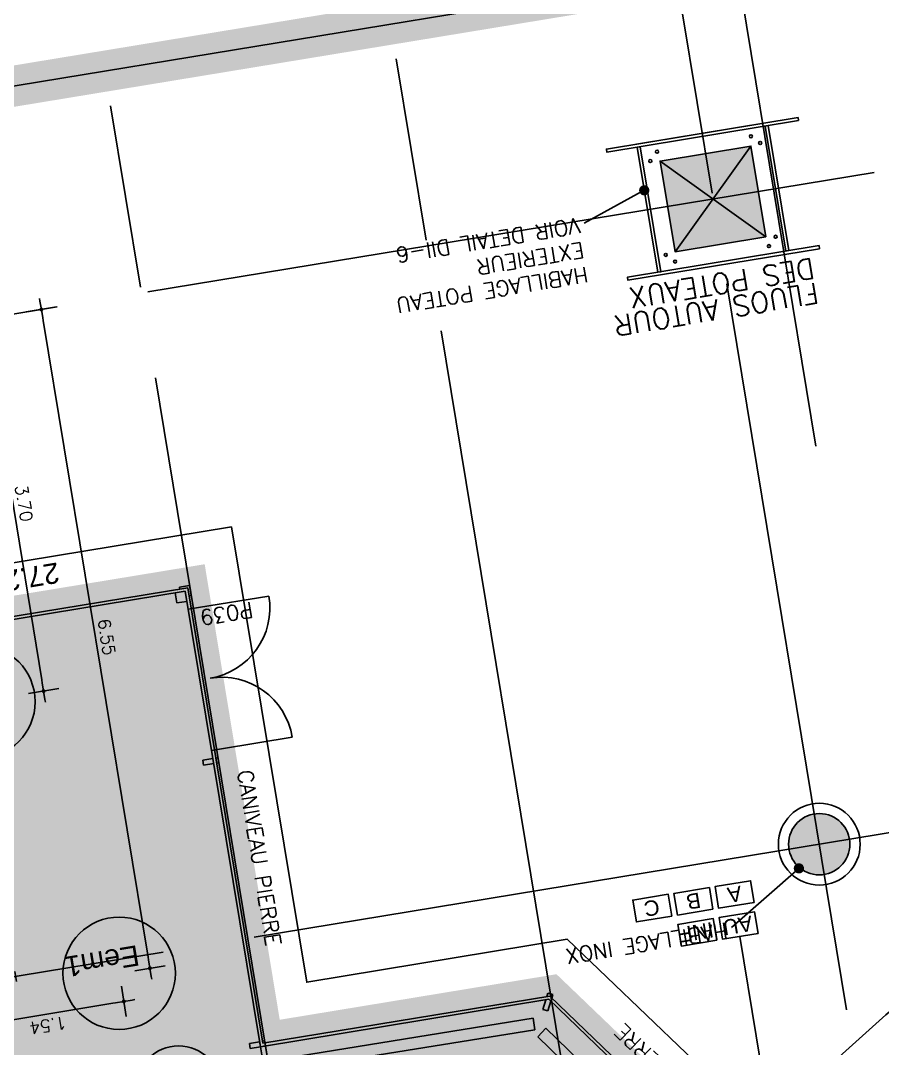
# Model space of a CAD drawing. Header units: millimetres. Extents: x 33240 to 33395, y 51607 to 51720.
# Drawn here: x 33281.03 to 33289.46, y 51687.07 to 51697.13 of the extents above; entities that cross this region are included whole.
import ezdxf

# ---------------------------------------------------------------- set-up
doc = ezdxf.new("R2010")
doc.units = ezdxf.units.MM
doc.header["$LTSCALE"] = 0.3
doc.header["$MEASUREMENT"] = 0
doc.header["$PDMODE"] = 34
doc.header["$PDSIZE"] = 0.3
for name, pattern in [('ACAD_ISO04W100', [30, 24, -3, 0, -3]), ('ACAD_ISO08W100', [36, 24, -3, 6, -3]), ('ACAD_ISO10W100', [18, 12, -3, 0, -3]), ('ACAD_ISO13W100', [36, 12, -3, 12, -3, 0, -3, 0, -3])]:
    doc.linetypes.add(name, pattern=pattern)
doc.layers.get('0').update_dxf_attribs({"linetype": 'CONTINUOUS'})
doc.layers.get('DEFPOINTS').update_dxf_attribs({"linetype": 'CONTINUOUS'})
for name, color, linetype in [('00-TRAMES-BAT', 7, 'ACAD_ISO08W100'), ('02-MURS-PORTEUR', 1, 'CONTINUOUS'), ('02-MURS-POTEAU', 6, 'CONTINUOUS'), ('04-CLOISONS', 2, 'CONTINUOUS'), ('05-MEN-EXT', 142, 'CONTINUOUS'), ('05-MEN-EXT-NUM', 3, 'CONTINUOUS'), ('07-REVT-SOL', 8, 'CONTINUOUS'), ('08-EQUI-MEUBLE-PROJ-01', 11, 'CONTINUOUS'), ('09-COT-EXT', 4, 'CONTINUOUS'), ('09-COT-MEUBLE-01', 4, 'CONTINUOUS'), ('10-ANN-ALTITUDE', 152, 'CONTINUOUS'), ('10-ANN-REPCOUPE', 1, 'CONTINUOUS'), ('10-ANN-TEXTE', 3, 'CONTINUOUS'), ('10-ANN-TEXTE-MEUBLE', 3, 'CONTINUOUS'), ('11-RES-ELECTRICITE', 71, 'CONTINUOUS'), ('11-RES-EP', 150, 'ACAD_ISO13W100'), ('11-RES-ETANCH-POLY-TEXTE', 40, 'ACAD_ISO10W100'), ('14-HACH-POTEAU', 251, 'CONTINUOUS'), ('15-PLAF-TECHN-TEMPORAIRE', 113, 'CONTINUOUS')]:
    doc.layers.add(name, color=color, linetype=linetype)
doc.styles.add('ANN', font='romans.shx')
doc.styles.add('COT', font='romans.shx')
doc.styles.add('NDP', font='ARIAL.TTF')
doc.styles.add('NIV', font='ARIAL.TTF', dxfattribs={"height": 0.2})
doc.dimstyles.new('COT-MEUBLE-50eme', dxfattribs={"dimtxt": 0.12, "dimasz": 0.11, "dimexe": 0, "dimexo": 0, "dimgap": 0.05, "dimtad": 1, "dimzin": 4, "dimdsep": 46, "dimtxsty": 'COT', "dimblk1": 'COTBLOC', "dimblk2": 'COTBLOC', "dimsah": 1, "dimcen": -0.1, "dimse1": 1, "dimse2": 1, "dimadec": 0, "dimazin": 0, "dimtfac": 1, "dimtmove": 2, "dimatfit": 3, "dimldrblk": 'COTBLOC', "dimfxl": 1, "dimtolj": 1, "dimarcsym": 0})
doc.dimstyles.new('COTEXT', dxfattribs={"dimtxt": 0.15, "dimasz": 0.11, "dimexe": 0, "dimexo": 0, "dimgap": 0.05, "dimtad": 1, "dimdec": 3, "dimdsep": 46, "dimtxsty": 'COT', "dimblk1": 'COTBLOC', "dimblk2": 'COTBLOC', "dimsah": 1, "dimcen": -0.1, "dimse1": 1, "dimse2": 1, "dimadec": 0, "dimazin": 0, "dimtfac": 1, "dimtdec": 3, "dimtmove": 2, "dimatfit": 3, "dimldrblk": 'COTBLOC', "dimfxl": 1, "dimtolj": 1, "dimarcsym": 0})

# ---------------------------------------------------------------- blocks, each defined once
blk = doc.blocks.new('COTBLOC')
for p, q in [((0, -1.3608), (0, 1.3608)), ((-0.76, 0), (-0.99, 0)), ((0, 0), (-0.76, 0)), ((0, 0), (0.76, 0)), ((0.76, 0), (0.99, 0))]:
    blk.add_line(p, q)
at = {"const_width": 0.15}
blk.add_lwpolyline([(-0.1, 0, 1), (0.1, 0, 1)], format="xyb", close=True, dxfattribs=at)
blk = doc.blocks.new('*D51')
at = {"layer": '09-COT-EXT', "color": 0, "lineweight": -2}
blk.add_line((33372.545, 51713.527), (33268.79, 51696.442), dxfattribs=at)
at = {"layer": 'DEFPOINTS', "color": 0}
for p in [(33373.229, 51710.05), (33268.682, 51696.425), (33269.257, 51692.93)]:
    blk.add_point(p, dxfattribs=at)
at = {"layer": '09-COT-EXT', "color": 0, "lineweight": -2, "xscale": 0.11, "yscale": 0.11, "zscale": 0.11}
for p, rotation in [((33372.654, 51713.545), 9.350573668281061), ((33268.682, 51696.425), 189.350573668281)]:
    blk.add_blockref('COTBLOC', p, dxfattribs=dict(at, rotation=rotation))
at = {"layer": '09-COT-EXT', "color": 0, "insert": (33320.648, 51705.108), "char_height": 0.15, "attachment_point": 5, "rotation": 9.3506, "style": 'COT'}
blk.add_mtext('\\A1;105.372', dxfattribs=at)
blk = doc.blocks.new('*D215')
at = {"layer": '09-COT-MEUBLE-01', "color": 0, "lineweight": -2, "ltscale": 10}
blk.add_line((33281.24, 51690.672), (33280.676, 51694.094), dxfattribs=at)
at = {"layer": 'DEFPOINTS', "color": 0, "ltscale": 10}
for p in [(33280.658, 51694.203), (33280.658, 51694.203), (33281.265, 51690.564)]:
    blk.add_point(p, dxfattribs=at)
at = {"layer": '09-COT-MEUBLE-01', "color": 0, "lineweight": -2, "ltscale": 10, "xscale": 0.11, "yscale": 0.11, "zscale": 0.11}
for p, rotation in [((33280.658, 51694.203), 99.35057366828116), ((33281.258, 51690.563), 279.3505736682811)]:
    blk.add_blockref('COTBLOC', p, dxfattribs=dict(at, rotation=rotation))
at = {"layer": '09-COT-MEUBLE-01', "color": 0, "ltscale": 10, "insert": (33281.066, 51692.401), "char_height": 0.12, "attachment_point": 5, "rotation": 279.3506, "style": 'COT'}
blk.add_mtext('\\A1;3.70', dxfattribs=at)
blk = doc.blocks.new('*D216')
at = {"layer": '09-COT-MEUBLE-01', "color": 0, "lineweight": -2, "ltscale": 10}
blk.add_line((33282.28, 51687.96), (33281.254, 51694.189), dxfattribs=at)
at = {"layer": 'DEFPOINTS', "color": 0, "ltscale": 10}
for p in [(33281.236, 51694.298), (33281.236, 51694.298), (33282.311, 51687.853)]:
    blk.add_point(p, dxfattribs=at)
at = {"layer": '09-COT-MEUBLE-01', "color": 0, "lineweight": -2, "ltscale": 10, "xscale": 0.11, "yscale": 0.11, "zscale": 0.11}
for p, rotation in [((33281.236, 51694.298), 99.35057366828116), ((33282.298, 51687.851), 279.3505736682811)]:
    blk.add_blockref('COTBLOC', p, dxfattribs=dict(at, rotation=rotation))
at = {"layer": '09-COT-MEUBLE-01', "color": 0, "ltscale": 10, "insert": (33281.875, 51691.092), "char_height": 0.12, "attachment_point": 5, "rotation": 279.3506, "style": 'COT'}
blk.add_mtext('\\A1;6.55', dxfattribs=at)
blk = doc.blocks.new('*D235')
at = {"layer": '09-COT-MEUBLE-01', "color": 0, "lineweight": -2, "ltscale": 10}
blk.add_line((33281.934, 51687.508), (33280.634, 51687.294), dxfattribs=at)
at = {"layer": 'DEFPOINTS', "color": 0, "ltscale": 10}
for p in [(33282.067, 51687.378), (33280.526, 51687.276), (33280.55, 51687.128)]:
    blk.add_point(p, dxfattribs=at)
at = {"layer": '09-COT-MEUBLE-01', "color": 0, "lineweight": -2, "ltscale": 10, "xscale": 0.11, "yscale": 0.11, "zscale": 0.11}
for p, rotation in [((33282.043, 51687.526), 9.3505736683666), ((33280.526, 51687.276), 189.3505736683666)]:
    blk.add_blockref('COTBLOC', p, dxfattribs=dict(at, rotation=rotation))
at = {"layer": '09-COT-MEUBLE-01', "color": 0, "ltscale": 10, "insert": (33281.302, 51687.292), "char_height": 0.12, "attachment_point": 5, "rotation": 189.3506, "style": 'COT'}
blk.add_mtext('\\A1;1.54', dxfattribs=at)

msp = doc.modelspace()

# ---------------------------------------------------------------- hatches: boundary and pattern name
at = {"layer": '07-REVT-SOL'}
h = msp.add_hatch(dxfattribs=at)
h.set_pattern_fill('CROSS', color=30, style=0)
h.set_pattern_definition([(189.35057367, (57785.36794, 108093.83487), (-0.2060594638, -0.2872968802), [0.125, -0.375]), (279.35057367, (57785.29612, 108093.88639), (0.2872968802, -0.2060594638), [0.125, -0.375])])
edge = h.paths.add_edge_path()
edge.add_line((33283.3783, 51687.0822), (33282.6443, 51691.5402))
edge.add_line((33282.6443, 51691.5402), (33270.1624, 51689.4848))
edge.add_line((33270.1624, 51689.4848), (33272.7213, 51673.9442))
edge.add_line((33272.7213, 51673.9442), (33273.8232, 51674.1256))
edge.add_line((33273.8232, 51674.1256), (33273.4532, 51676.3726))
edge.add_line((33273.4532, 51676.3726), (33279.4392, 51677.3582))
edge.add_line((33279.4392, 51677.3582), (33280.4429, 51671.2631))
edge.add_line((33280.4429, 51671.2631), (33280.6933, 51669.7425))
edge.add_line((33280.6933, 51669.7425), (33287.1828, 51670.8111))
edge.add_arc((33295.4983, 51677.4321), 10.6295, 146.69633, 218.5278, ccw=False)
edge.add_line((33286.6145, 51683.2685), (33287.3226, 51684.3289))
edge.add_line((33287.3226, 51684.3289), (33288.3032, 51685.5277))
edge.add_line((33288.3032, 51685.5277), (33286.1987, 51687.5466))
edge.add_line((33286.1987, 51687.5466), (33283.3783, 51687.0822))
at = {"layer": '14-HACH-POTEAU', "ltscale": 10}
h = msp.add_hatch(color=256, dxfattribs=at)
h.paths.add_polyline_path([(33288.3228, 51695.0089), (33287.4348, 51694.8626), (33287.2886, 51695.7507), (33288.1766, 51695.8969)])
edge = h.paths.add_edge_path()
edge.add_arc((33271.4263, 51692.6827), 0.25, 0, 360)
edge = h.paths.add_edge_path()
edge.add_arc((33270.7779, 51692.9271), 0.25, 0, 360)
edge = h.paths.add_edge_path()
edge.add_arc((33270.8905, 51692.2433), 0.25, 0, 360)
h = msp.add_hatch(color=256, dxfattribs=at)
h.paths.add_polyline_path([(33280.1625, 51687.635, 1), (33280.7545, 51687.7325, 1)])
h.paths.add_polyline_path([(33288.5495, 51689.0161, 1), (33289.1415, 51689.1136, 1)])

# ---------------------------------------------------------------- linework, layer by layer
at = {"layer": '00-TRAMES-BAT'}
for p, q in [((33374.6336, 51709.6771), (33268.0714, 51692.1303)), ((33375.6734, 51703.3622), (33269.1113, 51685.8153)), ((33296.1314, 51644.8178), (33287.4482, 51697.5505)), ((33293.3357, 51644.3574), (33284.6526, 51697.0902)), ((33290.54, 51643.8971), (33281.8569, 51696.6298))]:
    msp.add_line(p, q, dxfattribs=at)
at = {"layer": '02-MURS-PORTEUR', "color": 4}
msp.add_line((33320.9768, 51703.0715), (33267.7643, 51694.3093), dxfattribs=at)
at = {"layer": '02-MURS-POTEAU', "color": 4}
for p, q in [((33287.4348, 51694.8626), (33288.1766, 51695.8969)), ((33288.3228, 51695.0089), (33287.2886, 51695.7507))]:
    msp.add_line(p, q, dxfattribs=at)
at = {"layer": '02-MURS-POTEAU'}
msp.add_lwpolyline([(33288.3228, 51695.0089), (33287.4348, 51694.8626), (33287.2886, 51695.7507), (33288.1766, 51695.8969)], close=True, dxfattribs=at)
msp.add_circle((33288.8455, 51689.0648), 0.3, dxfattribs=at)
at = {"layer": '04-CLOISONS'}
msp.add_circle((33288.8455, 51689.0648), 0.4, dxfattribs=at)
at = {"layer": '05-MEN-EXT'}
for p, q in [((33287.0587, 51695.9155), (33288.3414, 51696.1267)), ((33282.669, 51691.5746), (33270.1279, 51689.5096)), ((33282.6443, 51691.5402), (33270.1624, 51689.4848)), ((33282.5456, 51691.5239), (33282.5619, 51691.4252)), ((33282.5868, 51691.5814), (33282.6855, 51691.5976)), ((33282.5868, 51691.5814), (33282.5901, 51691.5616)), ((33282.6443, 51691.5402), (33283.3783, 51687.0822)), ((33282.669, 51691.5746), (33283.4031, 51687.1167)), ((33282.6855, 51691.5976), (33282.7017, 51691.4989)), ((33282.5619, 51691.4252), (33282.6605, 51691.4415)), ((33282.682, 51691.4957), (33282.7017, 51691.4989)), ((33282.7721, 51691.3796), (33283.4628, 51691.4934)), ((33282.7721, 51691.3796), (33282.6734, 51691.3634)), ((33282.9995, 51689.9982), (33283.6902, 51690.112)), ((33282.9995, 51689.9982), (33282.9009, 51689.982)), ((33282.914, 51689.9022), (33282.8156, 51689.886)), ((33282.8237, 51689.8367), (33282.8156, 51689.886)), ((33282.9221, 51689.8529), (33282.8237, 51689.8367)), ((33282.9633, 51689.9104), (33282.9436, 51689.9071)), ((33282.9714, 51689.861), (33282.9517, 51689.8578)), ((33282.9714, 51689.861), (33282.9633, 51689.9104)), ((33286.1914, 51687.6074), (33286.181, 51687.5741)), ((33286.1914, 51687.6074), (33286.2391, 51687.5926)), ((33283.3783, 51687.0822), (33286.1987, 51687.5466)), ((33283.4031, 51687.1167), (33286.2086, 51687.5787)), ((33286.1712, 51687.5425), (33286.1417, 51687.4472)), ((33286.219, 51687.5277), (33286.1894, 51687.4324)), ((33286.1987, 51687.5466), (33288.3032, 51685.5277)), ((33286.2086, 51687.5787), (33288.3232, 51685.5501)), ((33286.2391, 51687.5926), (33286.2288, 51687.5593)), ((33286.1417, 51687.4472), (33286.1894, 51687.4324)), ((33283.3702, 51687.1316), (33283.2718, 51687.1154)), ((33283.2799, 51687.066), (33283.2718, 51687.1154)), ((33283.3702, 51687.1316), (33283.3735, 51687.1118)), ((33283.4196, 51687.1397), (33283.3998, 51687.1364)), ((33283.3998, 51687.1364), (33283.4196, 51687.1397)), ((33283.4196, 51687.1397), (33283.4228, 51687.1199)), ((33283.4228, 51687.1199), (33283.4196, 51687.1397)), ((33283.3783, 51687.0822), (33283.2799, 51687.066)), ((33283.3783, 51687.0822), (33283.3945, 51686.9838)), ((33283.4277, 51687.0903), (33283.4079, 51687.0871)), ((33283.4277, 51687.0903), (33283.4439, 51686.9919))]:
    msp.add_line(p, q, dxfattribs=at)
for points in [[(33288.6423, 51696.1459), (33286.7676, 51695.8372), (33286.7627, 51695.8668), (33288.6375, 51696.1755)], [(33288.5478, 51694.8736), (33288.5182, 51694.8687), (33288.3167, 51696.0923), (33288.3463, 51696.0971)], [(33287.2651, 51694.6624), (33287.2947, 51694.6673), (33287.0932, 51695.8908), (33287.0636, 51695.8859)], [(33288.8487, 51694.8928), (33286.9739, 51694.5841), (33286.969, 51694.6137), (33288.8438, 51694.9224)]]:
    msp.add_lwpolyline(points, close=True, dxfattribs=at)
for centre in [(33288.1763, 51695.9926), (33287.2582, 51695.8414), (33288.2674, 51695.9273), (33287.1928, 51695.7504), (33288.4185, 51695.0092), (33287.344, 51694.8322), (33288.3532, 51694.9181), (33287.4351, 51694.7669)]:
    msp.add_circle(centre, 0.015, dxfattribs=at)
for centre, start, end in [((33282.7721, 51691.3796), 279.35057, 9.35057), ((33282.9995, 51689.9982), 9.35057, 99.35057)]:
    msp.add_arc(centre, 0.7, start, end, dxfattribs=at)
at = {"layer": '08-EQUI-MEUBLE-PROJ-01', "ltscale": 0.8}
for p, q in [((33283.5283, 51686.9546), (33286.0466, 51687.3612)), ((33286.0466, 51687.3612), (33286.0644, 51687.2485)), ((33286.0644, 51687.2485), (33283.5471, 51686.8421)), ((33286.0922, 51687.1811), (33286.1711, 51687.2635)), ((33286.1711, 51687.2635), (33288.0028, 51685.4882)), ((33287.9232, 51685.4065), (33286.0922, 51687.1811))]:
    msp.add_line(p, q, dxfattribs=at)
for centre, radius in [((33280.6257, 51690.4591), 0.55), ((33281.9972, 51687.8015), 0.55), ((33282.5779, 51686.6778), 0.413)]:
    msp.add_circle(centre, radius, dxfattribs=at)
at = {"layer": '10-ANN-REPCOUPE'}
msp.add_line((33288.8122, 51692.96), (33287.7396, 51699.4741), dxfattribs=at)
at = {"layer": '10-ANN-TEXTE'}
for p, q in [((33286.5444, 51695.1439), (33287.1331, 51695.4638)), ((33287.987, 51688.2488), (33288.6459, 51688.8283))]:
    msp.add_line(p, q, dxfattribs=at)
at = {"layer": '10-ANN-TEXTE', "const_width": 0.05}
for points in [[(33287.1081, 51695.4638, 1), (33287.1581, 51695.4638, 1)], [(33288.6209, 51688.8283, 1), (33288.6709, 51688.8283, 1)]]:
    msp.add_lwpolyline(points, format="xyb", close=True, dxfattribs=at)
at = {"layer": '10-ANN-TEXTE-MEUBLE', "ltscale": 0.8}
for points in [[(33288.2078, 51688.4944), (33287.8613, 51688.4374), (33287.8264, 51688.6497), (33288.1729, 51688.7067)], [(33287.8054, 51688.4282), (33287.4589, 51688.3711), (33287.424, 51688.5834), (33287.7705, 51688.6405)], [(33287.403, 51688.3619), (33287.0565, 51688.3049), (33287.0216, 51688.5172), (33287.3681, 51688.5742)], [(33287.8439, 51688.1247), (33287.4974, 51688.0676), (33287.4625, 51688.2799), (33287.809, 51688.337)], [(33288.2463, 51688.1909), (33287.8998, 51688.1339), (33287.8649, 51688.3462), (33288.2114, 51688.4032)]]:
    msp.add_lwpolyline(points, close=True, dxfattribs=at)
msp.add_lwpolyline([(33288.0675, 51688.1615), (33288.3876, 51686.2174), (33286.4091, 51685.8916)], dxfattribs=at)
at = {"layer": '11-RES-EP', "linetype": 'Continuous'}
msp.add_line((33283.0976, 51692.1722), (33270.0237, 51690.0194), dxfattribs=at)
for points in [[(33283.0976, 51692.1722), (33283.8317, 51687.7143), (33286.3808, 51688.134), (33288.3186, 51686.2751), (33288.46, 51686.4225), (33288.5967, 51686.5546)], [(33288.5902, 51686.5479), (33288.6021, 51686.5603), (33289.0406, 51686.9844), (33289.4962, 51687.3932), (33289.9691, 51687.7867), (33290.4585, 51688.1642), (33290.964, 51688.5249), (33291.4848, 51688.8682), (33292.0204, 51689.1934), (33292.5701, 51689.5001), (33293.1333, 51689.7876), (33293.7091, 51690.0553), (33294.2968, 51690.3026), (33294.8956, 51690.5291), (33295.5048, 51690.7343), (33296.1234, 51690.9177), (33296.7507, 51691.0788), (33297.3857, 51691.2173), (33298.0275, 51691.3327), (33298.6751, 51691.4246), (33299.9905, 51691.6021), (33300.0368, 51691.6052)]]:
    msp.add_lwpolyline(points, dxfattribs=at)
at = {"layer": '11-RES-ETANCH-POLY-TEXTE', "const_width": 0.4}
msp.add_lwpolyline([(33374.2287, 51711.8401), (33270.6741, 51694.7885), (33271.506, 51689.7365), (33282.669, 51691.5746), (33283.4031, 51687.1167), (33286.2086, 51687.5787), (33288.3232, 51685.5501), (33289.2666, 51686.5074), (33291.8129, 51688.4824), (33294.4625, 51689.8299), (33297.1966, 51690.6643), (33300.0066, 51691.0376), (33300.6338, 51691.0567), (33300.4551, 51692.142), (33310.3222, 51693.7667), (33309.8324, 51696.7417), (33319.7982, 51698.3827)], dxfattribs=at)
at = {"layer": '15-PLAF-TECHN-TEMPORAIRE', "color": 8, "linetype": 'ACAD_ISO04W100'}
msp.add_line((33283.7874, 51670.7496), (33280.5379, 51690.4839), dxfattribs=at)
msp.add_ellipse((33298.2958, 51679.2703), major_axis=(-12.0261, -6.7629), ratio=0.7729758, dxfattribs=at)

# ---------------------------------------------------------------- texts
at = {"layer": '05-MEN-EXT-NUM', "style": 'ANN'}
msp.add_text('P039', height=0.15, rotation=189.35057, dxfattribs=at).set_placement((33283.2917, 51691.436))
at = {"layer": '10-ANN-ALTITUDE', "style": 'NIV'}
msp.add_text('27.28 NVDR', height=0.2, rotation=189.35057, dxfattribs=at).set_placement((33281.3935, 51691.8233))
at = {"layer": '10-ANN-TEXTE', "style": 'ANN'}
for s, p in [('VOIR DETAIL DII-6', (33286.4904, 51695.196)), ('EXTERIEUR', (33286.5299, 51694.9564)), ('HABILLAGE POTEAU', (33286.5693, 51694.7167)), ('HABILLAGE INOX', (33287.9336, 51688.2981))]:
    msp.add_text(s, height=0.15, rotation=189.35057, dxfattribs=at).set_placement(p)
at = {"layer": '10-ANN-TEXTE-MEUBLE', "ltscale": 0.8, "style": 'NDP'}
for s, height, rotation, p in [('A', 0.15, 189.47161, (33288.0743, 51688.6594)), ('C', 0.15, 189.47161, (33287.2695, 51688.5269)), ('B', 0.15, 189.47161, (33287.6719, 51688.5932)), ('AU', 0.15, 189.47161, (33288.179, 51688.3668)), ('INF', 0.15, 189.47161, (33287.7979, 51688.3041)), ('Eem1', 0.2, 189.35057, (33282.1751, 51688.078))]:
    msp.add_text(s, height=height, rotation=rotation, dxfattribs=at).set_placement(p)
at = {"layer": '11-RES-ELECTRICITE', "style": 'ANN'}
for s, p in [('DES POTEAUX', (33288.7809, 51694.8023)), ('FLUOS AUTOUR', (33288.8206, 51694.5609))]:
    msp.add_text(s, height=0.2, rotation=189.35057, dxfattribs=at).set_placement(p)
at = {"layer": '11-RES-EP', "style": 'ANN'}
for rotation, p in [(279.35057, (33283.1521, 51689.7782)), (136.11642, (33288.1891, 51686.1151))]:
    msp.add_text('CANIVEAU PIERRE', height=0.15, rotation=rotation, dxfattribs=at).set_placement(p)

# ---------------------------------------------------------------- dimensions: what is measured, and where the dimension line sits
at = {"layer": '09-COT-EXT'}
dim = msp.add_linear_dim(base=(33268.6818, 51696.4245), p1=(33373.2292, 51710.0504), p2=(33269.2572, 51692.9301), angle=189.35057, dimstyle='COTEXT', dxfattribs=at)
dim.commit()
dim.dimension.update_dxf_attribs({"geometry": '*D51', "text_midpoint": (33320.6475, 51705.108)})
at = {"layer": '09-COT-MEUBLE-01', "ltscale": 0.8}
for base, p1, p2, text, picture, middle in [((33281.2361, 51694.298), (33282.3113, 51687.8532), (33281.2361, 51694.298), '6.55', '*D216', (33281.8754, 51691.0924)), ((33280.6583, 51694.2029), (33281.2653, 51690.5644), (33280.6583, 51694.2029), '3.70', '*D215', (33281.0665, 51692.4009))]:
    dim = msp.add_linear_dim(base=base, p1=p1, p2=p2, angle=279.35057, text=text, dimstyle='COT-MEUBLE-50eme', dxfattribs=at)
    dim.commit()
    dim.dimension.update_dxf_attribs({"geometry": picture, "text_midpoint": middle})
at = {"layer": '09-COT-MEUBLE-01', "ltscale": 10}
dim = msp.add_linear_dim(base=(33280.5257, 51687.2758), p1=(33282.067, 51687.3778), p2=(33280.55, 51687.1281), angle=189.35057, dimstyle='COT-MEUBLE-50eme', dxfattribs=at)
dim.commit()
dim.dimension.update_dxf_attribs({"geometry": '*D235', "text_midpoint": (33281.302, 51687.2921)})

doc.saveas('drawing.dxf')
